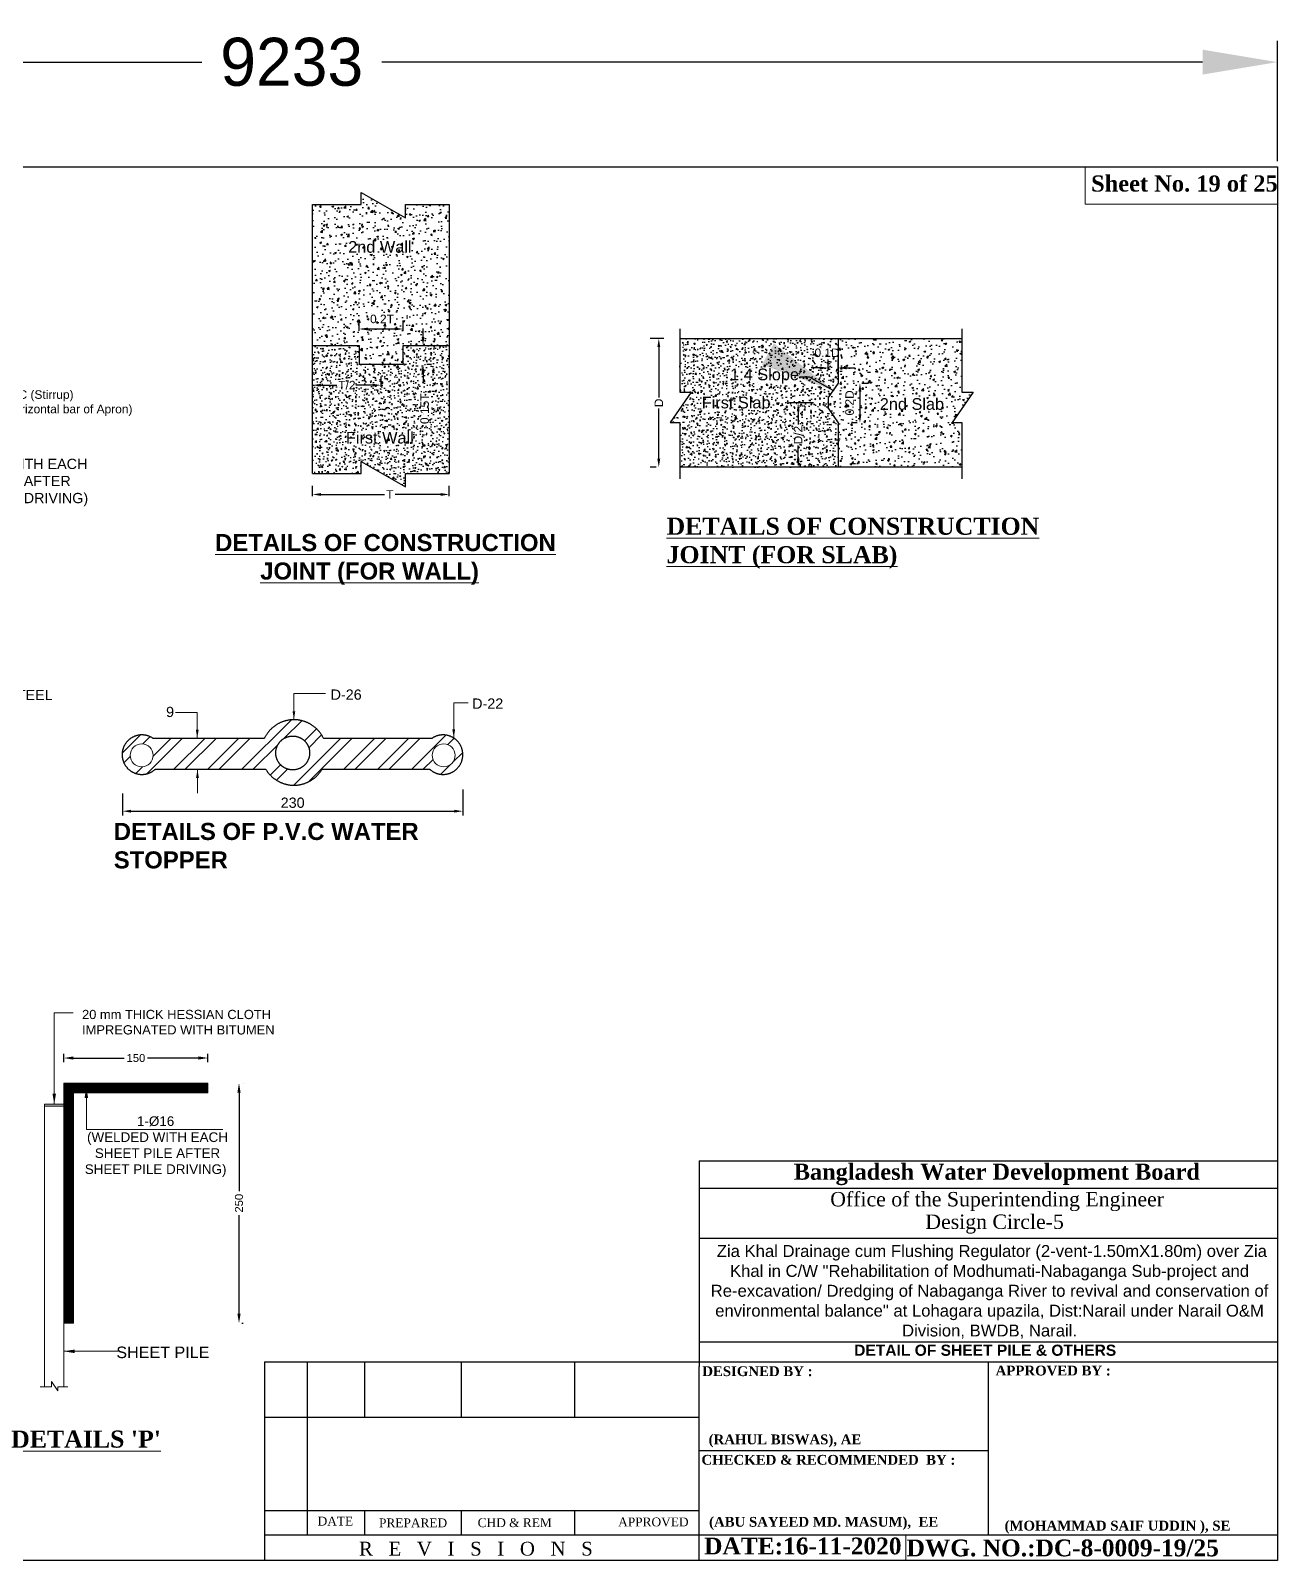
# Model space of a CAD drawing. Extents: x -358915 to 1258323, y -1667244 to -305611.
# Drawn here: x 815656 to 821495, y -1481155 to -1473988 of the extents above; entities that cross this region are included whole.
import ezdxf

# ---------------------------------------------------------------- set-up
doc = ezdxf.new("R2010")
doc.units = 0
doc.header["$LTSCALE"] = 300
doc.header["$MEASUREMENT"] = 0
doc.linetypes.add('DASHED2', pattern=[9.525, 6.35, -3.175])
doc.layers.get('0').update_dxf_attribs({"linetype": 'CONTINUOUS'})
doc.layers.get('DEFPOINTS').update_dxf_attribs({"linetype": 'CONTINUOUS'})
doc.layers.add('Dim', color=7, linetype='CONTINUOUS', lineweight=9)
doc.layers.add('TEXT-ROOM', color=4, linetype='CONTINUOUS', lineweight=5)
doc.layers.add('DOTTED', color=240, linetype='DASHED2')
doc.layers.add('LINE', color=7, linetype='CONTINUOUS')
doc.styles.add('1-2', font='arial.ttf')
doc.styles.add('Arial', font='arial.ttf')
doc.styles.add('DIM', font='isocp3.shx')
doc.dimstyles.new('1-2', dxfattribs={"dimtxt": 240, "dimasz": 360, "dimexe": 120, "dimexo": 120, "dimgap": 24, "dimtad": 1, "dimdec": 0, "dimzin": 3, "dimdsep": 46, "dimtxsty": '1-2', "dimblk": 'DOTSMALL', "dimcen": 0, "dimdle": 120, "dimclrd": 256, "dimclre": 256, "dimclrt": 6, "dimadec": 0, "dimazin": 0, "dimtfac": 0.6, "dimtdec": 0, "dimtofl": 0, "dimtmove": 2, "dimatfit": 3, "dimfxl": 2, "dimfrac": 1, "dimtolj": 1, "dimtzin": 0, "dimlwd": 13, "dimlwe": 13, "dimarcsym": 0})
doc.dimstyles.new('3', dxfattribs={"dimtxt": 225, "dimasz": 350, "dimexe": 100, "dimexo": 25, "dimgap": 9, "dimtad": 0, "dimdec": 0, "dimzin": 0, "dimdsep": 46, "dimtxsty": 'Standard', "dimcen": 0, "dimclrd": 5, "dimclre": 6, "dimclrt": 256, "dimadec": 0, "dimazin": 0, "dimtfac": 1, "dimtdec": 0, "dimtofl": 0, "dimtmove": 2, "dimatfit": 3, "dimfxl": 1, "dimtolj": 1, "dimtzin": 0, "dimarcsym": 0})
doc.dimstyles.new('dim_20', dxfattribs={"dimtxt": 40, "dimasz": 40, "dimexe": 20, "dimexo": 20, "dimgap": 15, "dimtad": 1, "dimdec": 0, "dimzin": 0, "dimdsep": 46, "dimtxsty": 'DIM', "dimcen": 150, "dimclrd": 5, "dimclre": 5, "dimclrt": 7, "dimadec": 0, "dimazin": 0, "dimtfac": 1, "dimtdec": 0, "dimtmove": 0, "dimatfit": 3, "dimfxl": 20, "dimtolj": 1, "dimtzin": 0, "dimarcsym": 0})

# ---------------------------------------------------------------- blocks, each defined once
blk = doc.blocks.new('*D870')
at = {"layer": 'DEFPOINTS', "color": 0, "linetype": 'Continuous', "transparency": 16777216}
for p in [(816085.9, -1477541.9), (817679.9, -1477523.6), (817679.9, -1477645.1)]:
    blk.add_point(p, dxfattribs=at)
at = {"layer": 'Dim', "color": 5, "linetype": 'Continuous', "lineweight": -2, "transparency": 16777216}
for p, q in [((816085.9, -1477561.9), (816085.9, -1477665.1)), ((817679.9, -1477543.6), (817679.9, -1477665.1)), ((816125.9, -1477645.1), (817639.9, -1477645.1))]:
    blk.add_line(p, q, dxfattribs=at)
at = {"layer": 'Dim', "color": 5, "linetype": 'Continuous', "transparency": 16777216}
for points in [[(816125.9, -1477638.5), (816125.9, -1477651.8), (816085.9, -1477645.1)], [(817639.9, -1477638.5), (817639.9, -1477651.8), (817679.9, -1477645.1)]]:
    blk.add_solid(points, dxfattribs=at)
at = {"layer": 'Dim', "color": 7, "linetype": 'Continuous', "transparency": 16777216, "insert": (816882.9, -1477605.6), "char_height": 48, "attachment_point": 5, "style": 'Arial'}
blk.add_mtext('\\A1;230', dxfattribs=at)
blk = doc.blocks.new('_DotSmall')
at = {"color": 0, "linetype": 'ByBlock', "const_width": 0.5}
blk.add_lwpolyline([(-0.0625, 0, 1), (0.0625, 0, 1)], format="xyb", close=True, dxfattribs=at)
blk = doc.blocks.new('*D871')
at = {"layer": 'DEFPOINTS', "color": 0, "transparency": 16777216}
for p in [(816975.9, -1476194.8), (817615.7, -1476161.4), (817615.7, -1476194.8)]:
    blk.add_point(p, dxfattribs=at)
at = {"layer": 'LINE', "color": 0, "lineweight": -2, "transparency": 16777216}
for p, q in [((816975.9, -1476169.8), (816975.9, -1476121.4)), ((817615.7, -1476169.8), (817615.7, -1476121.4))]:
    blk.add_line(p, q, dxfattribs=at)
at = {"layer": 'LINE', "color": 0, "transparency": 16777216}
for p, q in [((817015.9, -1476161.4), (817313.1, -1476161.4)), ((817575.7, -1476161.4), (817362.8, -1476161.4))]:
    blk.add_line(p, q, dxfattribs=at)
for points in [[(817015.9, -1476154.8), (817015.9, -1476168.1), (816975.9, -1476161.4)], [(817575.7, -1476154.8), (817575.7, -1476168.1), (817615.7, -1476161.4)]]:
    blk.add_solid(points, dxfattribs=at)
at = {"layer": 'LINE', "lineweight": -2, "transparency": 16777216, "insert": (817337.9, -1476161.4), "char_height": 40, "attachment_point": 5}
blk.add_mtext('\\A1;{\\fArial|b0|i0|c0|p34;T}', dxfattribs=at)
blk = doc.blocks.new('*D888')
at = {"layer": 'DEFPOINTS', "color": 0, "transparency": 16777216}
for p in [(816975.9, -1475682.9), (817297.9, -1475649.5), (817297.9, -1475682.9)]:
    blk.add_point(p, dxfattribs=at)
at = {"layer": 'LINE', "color": 0, "lineweight": -2, "transparency": 16777216}
for p, q in [((816975.9, -1475657.9), (816975.9, -1475609.5)), ((817297.9, -1475657.9), (817297.9, -1475609.5))]:
    blk.add_line(p, q, dxfattribs=at)
at = {"layer": 'LINE', "color": 0, "transparency": 16777216}
for p, q in [((817015.9, -1475649.5), (817089.7, -1475649.5)), ((817257.9, -1475649.5), (817184.2, -1475649.5))]:
    blk.add_line(p, q, dxfattribs=at)
for points in [[(817015.9, -1475642.9), (817015.9, -1475656.2), (816975.9, -1475649.5)], [(817257.9, -1475642.9), (817257.9, -1475656.2), (817297.9, -1475649.5)]]:
    blk.add_solid(points, dxfattribs=at)
at = {"layer": 'LINE', "lineweight": -2, "transparency": 16777216, "insert": (817136.9, -1475649.5), "char_height": 40, "attachment_point": 5}
blk.add_mtext('\\A1;{\\fArial|b0|i0|c0|p34;T/2}', dxfattribs=at)
blk = doc.blocks.new('*D889')
at = {"layer": 'DEFPOINTS', "color": 0, "transparency": 16777216}
for p in [(817195.1, -1475419.6), (817400.9, -1475386.2), (817400.9, -1475419.6)]:
    blk.add_point(p, dxfattribs=at)
at = {"layer": 'LINE', "color": 0, "lineweight": -2, "transparency": 16777216}
for p, q in [((817195.1, -1475394.6), (817195.1, -1475346.2)), ((817400.9, -1475394.6), (817400.9, -1475346.2))]:
    blk.add_line(p, q, dxfattribs=at)
at = {"layer": 'LINE', "color": 0, "transparency": 16777216}
blk.add_line((817235.1, -1475386.2), (817360.9, -1475386.2), dxfattribs=at)
for points in [[(817235.1, -1475379.6), (817235.1, -1475392.9), (817195.1, -1475386.2)], [(817360.9, -1475379.6), (817360.9, -1475392.9), (817400.9, -1475386.2)]]:
    blk.add_solid(points, dxfattribs=at)
at = {"layer": 'LINE', "lineweight": -2, "transparency": 16777216, "insert": (817301.3, -1475339.4), "char_height": 40, "attachment_point": 5}
blk.add_mtext('\\A1;{\\fArial|b0|i0|c0|p34;0.2T}', dxfattribs=at)
blk = doc.blocks.new('*D890')
at = {"layer": 'DEFPOINTS', "color": 0, "transparency": 16777216}
for p in [(817477.9, -1475463.6), (817486.2, -1475550.8), (817493.5, -1475550.8)]:
    blk.add_point(p, dxfattribs=at)
at = {"layer": 'LINE', "color": 0, "transparency": 16777216}
for p, q in [((817493.5, -1475423.6), (817493.5, -1475383.6)), ((817493.5, -1475590.8), (817493.5, -1475630.8))]:
    blk.add_line(p, q, dxfattribs=at)
at = {"layer": 'LINE', "color": 0, "lineweight": -2, "transparency": 16777216}
for p, q in [((817502.9, -1475463.6), (817533.5, -1475463.6)), ((817511.2, -1475550.8), (817533.5, -1475550.8))]:
    blk.add_line(p, q, dxfattribs=at)
at = {"layer": 'LINE', "color": 0, "transparency": 16777216}
for points in [[(817486.8, -1475423.6), (817500.2, -1475423.6), (817493.5, -1475463.6)], [(817486.8, -1475590.8), (817500.2, -1475590.8), (817493.5, -1475550.8)]]:
    blk.add_solid(points, dxfattribs=at)
at = {"layer": 'LINE', "lineweight": -2, "transparency": 16777216, "insert": (817501.2, -1475759.9), "char_height": 40, "attachment_point": 5, "rotation": 90}
blk.add_mtext('\\A1;{\\fArial|b0|i0|c0|p34;0.15T}', dxfattribs=at)
blk = doc.blocks.new('*D891')
at = {"layer": 'DEFPOINTS', "color": 0, "transparency": 16777216}
for p in [(819346.5, -1475732.4), (819250.5, -1476034.1), (819262.6, -1476034.1)]:
    blk.add_point(p, dxfattribs=at)
at = {"layer": 'LINE', "color": 0, "lineweight": -2, "transparency": 16777216}
for p, q in [((819321.5, -1475732.4), (819210.5, -1475732.4)), ((819237.6, -1476034.1), (819210.5, -1476034.1))]:
    blk.add_line(p, q, dxfattribs=at)
at = {"layer": 'LINE', "color": 0, "transparency": 16777216}
for p, q in [((819250.5, -1475772.4), (819250.5, -1475834.4)), ((819250.5, -1475994.1), (819250.5, -1475932.1))]:
    blk.add_line(p, q, dxfattribs=at)
for points in [[(819243.8, -1475772.4), (819257.1, -1475772.4), (819250.5, -1475732.4)], [(819243.8, -1475994.1), (819257.1, -1475994.1), (819250.5, -1476034.1)]]:
    blk.add_solid(points, dxfattribs=at)
at = {"layer": 'LINE', "lineweight": -2, "transparency": 16777216, "insert": (819250.5, -1475883.3), "char_height": 40, "attachment_point": 5, "rotation": 90}
blk.add_mtext('\\A1;{\\fArial|b0|i0|c0|p34;D/2}', dxfattribs=at)
blk = doc.blocks.new('*D872')
at = {"layer": 'DEFPOINTS', "color": 0, "transparency": 16777216}
for p in [(818646, -1475430.7), (818597.7, -1476034.1), (818609.9, -1476034.1)]:
    blk.add_point(p, dxfattribs=at)
at = {"layer": 'LINE', "color": 0, "lineweight": -2, "transparency": 16777216}
for p, q in [((818621, -1475430.7), (818557.7, -1475430.7)), ((818584.9, -1476034.1), (818557.7, -1476034.1))]:
    blk.add_line(p, q, dxfattribs=at)
at = {"layer": 'LINE', "color": 0, "transparency": 16777216}
for p, q in [((818597.7, -1475470.7), (818597.7, -1475706.9)), ((818597.7, -1475994.1), (818597.7, -1475757.9))]:
    blk.add_line(p, q, dxfattribs=at)
for points in [[(818591, -1475470.7), (818604.4, -1475470.7), (818597.7, -1475430.7)], [(818591, -1475994.1), (818604.4, -1475994.1), (818597.7, -1476034.1)]]:
    blk.add_solid(points, dxfattribs=at)
at = {"layer": 'LINE', "lineweight": -2, "transparency": 16777216, "insert": (818597.7, -1475732.4), "char_height": 40, "attachment_point": 5, "rotation": 90}
blk.add_mtext('\\A1;{\\fArial|b0|i0|c0|p34;D}', dxfattribs=at)
blk = doc.blocks.new('*D892')
at = {"layer": 'DEFPOINTS', "color": 0, "transparency": 16777216}
for p in [(819524.1, -1475639.3), (819539.8, -1475826.5), (819551.9, -1475826.5)]:
    blk.add_point(p, dxfattribs=at)
at = {"layer": 'LINE', "color": 0, "lineweight": -2, "transparency": 16777216}
for p, q in [((819549.1, -1475639.3), (819579.8, -1475639.3)), ((819526.9, -1475826.5), (819499.8, -1475826.5))]:
    blk.add_line(p, q, dxfattribs=at)
at = {"layer": 'LINE', "color": 0, "transparency": 16777216}
blk.add_line((819539.8, -1475679.3), (819539.8, -1475786.5), dxfattribs=at)
for points in [[(819533.1, -1475679.3), (819546.4, -1475679.3), (819539.8, -1475639.3)], [(819533.1, -1475786.5), (819546.4, -1475786.5), (819539.8, -1475826.5)]]:
    blk.add_solid(points, dxfattribs=at)
at = {"layer": 'LINE', "lineweight": -2, "transparency": 16777216, "insert": (819491.4, -1475732.4), "char_height": 40, "attachment_point": 5, "rotation": 90}
blk.add_mtext('\\A1;{\\fArial|b0|i0|c0|p34;0.2D}', dxfattribs=at)
blk = doc.blocks.new('*D893')
at = {"layer": 'DEFPOINTS', "color": 0, "transparency": 16777216}
for p in [(819437.9, -1475568.7), (819391.7, -1475602), (819437.9, -1475602)]:
    blk.add_point(p, dxfattribs=at)
at = {"layer": 'LINE', "color": 0, "transparency": 16777216}
for p, q in [((819351.7, -1475568.7), (819311.7, -1475568.7)), ((819477.9, -1475568.7), (819517.9, -1475568.7))]:
    blk.add_line(p, q, dxfattribs=at)
at = {"layer": 'LINE', "color": 0, "lineweight": -2, "transparency": 16777216}
for p, q in [((819391.7, -1475577), (819391.7, -1475528.7)), ((819437.9, -1475577), (819437.9, -1475528.7))]:
    blk.add_line(p, q, dxfattribs=at)
at = {"layer": 'LINE', "color": 0, "transparency": 16777216}
for points in [[(819351.7, -1475562), (819351.7, -1475575.3), (819391.7, -1475568.7)], [(819477.9, -1475562), (819477.9, -1475575.3), (819437.9, -1475568.7)]]:
    blk.add_solid(points, dxfattribs=at)
at = {"layer": 'LINE', "lineweight": -2, "transparency": 16777216, "insert": (819385.9, -1475497.9), "char_height": 40, "attachment_point": 5}
blk.add_mtext('\\A1;{\\fArial|b0|i0|c0|p34;0.1D}', dxfattribs=at)
blk = doc.blocks.new('*D873')
at = {"layer": 'DEFPOINTS', "color": 0, "ltscale": 50, "transparency": 16777216}
for p in [(815811.4, -1478840.8), (816486.4, -1478801.4), (816486.4, -1478840.8)]:
    blk.add_point(p, dxfattribs=at)
at = {"layer": 'Dim', "color": 5, "lineweight": -2, "ltscale": 50, "transparency": 16777216}
for p, q in [((815811.4, -1478820.8), (815811.4, -1478781.4)), ((816486.4, -1478820.8), (816486.4, -1478781.4)), ((815856.4, -1478801.4), (816094.3, -1478801.4)), ((816441.4, -1478801.4), (816203.5, -1478801.4))]:
    blk.add_line(p, q, dxfattribs=at)
at = {"layer": 'Dim', "color": 5, "ltscale": 50, "transparency": 16777216}
for points in [[(815856.4, -1478793.9), (815856.4, -1478808.9), (815811.4, -1478801.4)], [(816441.4, -1478793.9), (816441.4, -1478808.9), (816486.4, -1478801.4)]]:
    blk.add_solid(points, dxfattribs=at)
at = {"layer": 'Dim', "color": 7, "ltscale": 50, "transparency": 16777216, "insert": (816148.9, -1478801.4), "char_height": 50, "attachment_point": 5, "style": 'Arial'}
blk.add_mtext('\\A1;{\\H0.75x;150}', dxfattribs=at)
blk = doc.blocks.new('*D874')
at = {"layer": 'DEFPOINTS', "color": 0, "ltscale": 50, "transparency": 16777216}
for p in [(816630.9, -1478918.9), (816625.1, -1480043.9), (816631.6, -1480043.9)]:
    blk.add_point(p, dxfattribs=at)
at = {"layer": 'Dim', "color": 5, "lineweight": -2, "ltscale": 50, "transparency": 16777216}
for p, q in [((816650.9, -1478918.9), (816651.6, -1478918.9)), ((816631.6, -1478963.9), (816631.6, -1479424.8)), ((816631.6, -1479998.9), (816631.6, -1479538.1)), ((816645.1, -1480043.9), (816651.6, -1480043.9))]:
    blk.add_line(p, q, dxfattribs=at)
at = {"layer": 'Dim', "color": 5, "ltscale": 50, "transparency": 16777216}
for points in [[(816624.1, -1478963.9), (816639.1, -1478963.9), (816631.6, -1478918.9)], [(816624.1, -1479998.9), (816639.1, -1479998.9), (816631.6, -1480043.9)]]:
    blk.add_solid(points, dxfattribs=at)
at = {"layer": 'Dim', "color": 7, "ltscale": 50, "transparency": 16777216, "insert": (816631.6, -1479481.4), "char_height": 50, "attachment_point": 5, "rotation": 90, "style": 'Arial'}
blk.add_mtext('\\A1;{\\H0.75x;250}', dxfattribs=at)
blk = doc.blocks.new('*D1507')
at = {"layer": 'DEFPOINTS', "color": 0, "ltscale": 0.5, "transparency": 16777216}
for p in [(821494.9, -1474136), (812262, -1474625.8), (821494.9, -1474625.8)]:
    blk.add_point(p, dxfattribs=at)
at = {"layer": 'LINE', "color": 6, "lineweight": -2, "ltscale": 0.5, "transparency": 16777216}
for p, q in [((812262, -1474600.8), (812262, -1474036)), ((821494.9, -1474600.8), (821494.9, -1474036))]:
    blk.add_line(p, q, dxfattribs=at)
at = {"layer": 'LINE', "color": 5, "lineweight": -2, "ltscale": 0.5, "transparency": 16777216}
for p, q in [((812612, -1474136), (816457, -1474136)), ((821144.9, -1474136), (817300, -1474136))]:
    blk.add_line(p, q, dxfattribs=at)
at = {"layer": 'LINE', "color": 5, "ltscale": 0.5, "transparency": 16777216}
for points in [[(812612, -1474077.7), (812612, -1474194.3), (812262, -1474136)], [(821144.9, -1474077.7), (821144.9, -1474194.3), (821494.9, -1474136)]]:
    blk.add_solid(points, dxfattribs=at)
at = {"layer": 'LINE', "ltscale": 0.5, "transparency": 16777216, "insert": (816878.5, -1474136), "char_height": 225, "attachment_point": 5}
blk.add_mtext('\\A1;9233', dxfattribs=at)

msp = doc.modelspace()

# ---------------------------------------------------------------- hatches: boundary and pattern name
at = {"layer": 'Dim', "lineweight": 15}
h = msp.add_hatch(dxfattribs=at)
h.set_pattern_fill('ANSI31', color=15, scale=4.5)
h.set_pattern_definition([(45, (226160.9346, -1458193.25474), (-0.3977475644, 0.3977475644), [])])
h.paths.add_polyline_path([(816486.4, -1478918.9), (815811.4, -1478918.9), (815811.4, -1480043.9), (815856.4, -1480043.9), (815856.4, -1478963.9), (816486.4, -1478963.9)])
h = msp.add_hatch(color=15, dxfattribs=at)
h.dxf.hatch_style = 1
h.paths.add_polyline_path([(815811.4, -1479017.9), (815721.4, -1479017.9), (815721.4, -1479026.3), (815811.4, -1479026.3)])
at = {"layer": 'LINE', "lineweight": -2}
h = msp.add_hatch(dxfattribs=at)
h.set_pattern_fill('AR-CONC', color=8, scale=11.704875, style=0)
h.set_pattern_definition([(50, (693569.8, -1296401.325), (83.954408, -7.34506), [8.778656, -96.56522]), (355, (693569.8, -1296401.325), (-16.24067, 88.04315), [7.022925, -77.252175]), (100.4514, (693576.794, -1296401.94), (67.7138, 80.698037), [7.46071, -82.067808]), (46.1842, (693569.8, -1296377.92), (124.91923, -19.373794), [13.167984, -144.84783]), (96.6356, (693580.21, -1296379.53), (109.4011, 114.01928), [11.191065, -123.10169]), (351.1842, (693569.8, -1296377.92), (109.40101, 114.019365), [10.53439, -115.87826]), (21, (693581.5, -1296383.77), (69.867224, -47.126038), [8.778656, -96.56522]), (326, (693581.5, -1296383.77), (28.479755, 84.877906), [7.022925, -77.252175]), (71.4514, (693587.325, -1296387.695), (98.347008, 37.75179), [7.46071, -82.067808]), (37.5, (693569.798, -1296401.325), (1.423296, 38.9648095), [0, -76.315785, 0, -78.422662, 0, -77.544797]), (7.5, (693569.8, -1296401.325), (30.7919605, 46.165398), [0, -44.7126225, 0, -74.560054, 0, -29.554809]), (327.5, (693543.696, -1296401.325), (62.483249, -2.6400195), [0, -29.262187, 0, -91.298025, 0, -121.145456]), (317.5, (693531.99, -1296401.325), (68.261212, 11.717163), [0, -38.040844, 0, -60.631252, 0, -86.030831])])
h.paths.add_polyline_path([(817615.7, -1474802.3), (817411.2, -1474802.3), (817411.2, -1474865.3), (817203.7, -1474746.9), (817203.7, -1474802.3), (816975.9, -1474802.3), (816975.9, -1475463.6), (817195.1, -1475463.6), (817195.1, -1475550.8), (817400.9, -1475550.8), (817400.9, -1475463.6), (817615.7, -1475463.6)])
h.paths.add_polyline_path([(817214.8, -1475393.4), (817386.2, -1475393.4), (817386.2, -1475286.2), (817214.8, -1475286.2)], flags=24)
h.paths.add_polyline_path([(817130.8, -1475058.8), (817455, -1475058.8), (817455, -1474946.3), (817130.8, -1474946.3)], flags=24)
h = msp.add_hatch(dxfattribs=at)
h.set_pattern_fill('AR-CONC', color=8, scale=7.80325, style=0)
h.set_pattern_definition([(50, (693569.8, -1296401.325), (55.969605, -4.896706), [5.852437, -64.376812]), (355, (693569.8, -1296401.325), (-10.827113, 58.695433), [4.68195, -51.50145]), (100.4514, (693574.46, -1296401.733), (45.142533, 53.798691), [4.973806, -54.711872]), (46.1842, (693569.8, -1296385.72), (83.279487, -12.915862), [8.778656, -96.56522]), (96.6356, (693576.74, -1296386.795), (72.934068, 76.012853), [7.46071, -82.067795]), (351.1842, (693569.8, -1296385.72), (72.934008, 76.01291), [7.022925, -77.252175]), (21, (693577.6, -1296389.62), (46.57815, -31.417359), [5.852437, -64.376812]), (326, (693577.6, -1296389.62), (18.986504, 56.585271), [4.68195, -51.50145]), (71.4514, (693581.483, -1296392.24), (65.564672, 25.167861), [4.973806, -54.711872]), (37.5, (693569.798, -1296401.325), (0.948864, 25.9765396), [0, -50.87719, 0, -52.281775, 0, -51.6965312]), (7.5, (693569.798, -1296401.325), (20.5279737, 30.776932), [0, -29.808415, 0, -49.7067025, 0, -19.7032062]), (327.5, (693552.397, -1296401.325), (41.6554993, -1.760013), [0, -19.508125, 0, -60.86535, 0, -80.7636375]), (317.5, (693544.594, -1296401.325), (45.507475, 7.811442), [0, -25.3605625, 0, -40.420835, 0, -57.3538875])])
h.paths.add_polyline_path([(817411.2, -1476126.1), (817411.2, -1476063.1), (817615.7, -1476063.1), (817615.7, -1475463.6), (817400.9, -1475463.6), (817400.9, -1475550.8), (817195.1, -1475550.8), (817195.1, -1475463.6), (816975.9, -1475463.6), (816975.9, -1476063.1), (817203.7, -1476063.1), (817203.7, -1476007.7)])
h.paths.add_polyline_path([(817072.5, -1475703.5), (817203.5, -1475703.5), (817203.5, -1475596.3), (817072.5, -1475596.3)], flags=24)
h.paths.add_polyline_path([(817555.2, -1475866.5), (817555.2, -1475654.8), (817448, -1475654.8), (817448, -1475866.5)], flags=24)
h.paths.add_polyline_path([(817118.3, -1475952.5), (817463.5, -1475952.5), (817463.5, -1475839.9), (817118.3, -1475839.9)], flags=24)
h = msp.add_hatch(dxfattribs=at)
h.set_pattern_fill('AR-CONC', color=8, scale=7.80325, style=0)
h.set_pattern_definition([(50, (698837.77, -1296686.868), (55.969605, -4.896706), [5.852437, -64.376812]), (355, (698837.77, -1296686.87), (-10.827113, 58.695433), [4.68195, -51.50145]), (100.4514, (698842.434, -1296687.276), (45.142533, 53.798691), [4.973806, -54.711872]), (46.1842, (698837.77, -1296671.26), (83.279487, -12.915862), [8.778656, -96.56522]), (96.6356, (698844.71, -1296672.34), (72.934068, 76.012853), [7.46071, -82.067795]), (351.1842, (698837.77, -1296671.26), (72.934008, 76.01291), [7.022925, -77.252175]), (21, (698845.573, -1296675.163), (46.57815, -31.417359), [5.852437, -64.376812]), (326, (698845.57, -1296675.16), (18.986504, 56.585271), [4.68195, -51.50145]), (71.4514, (698849.454, -1296677.78), (65.564672, 25.167861), [4.973806, -54.711872]), (37.5, (698837.77, -1296686.868), (0.948864, 25.9765396), [0, -50.87719, 0, -52.281775, 0, -51.6965312]), (7.5, (698837.77, -1296686.868), (20.5279737, 30.776932), [0, -29.808415, 0, -49.7067025, 0, -19.7032062]), (327.5, (698820.368, -1296686.868), (41.6554993, -1.760013), [0, -19.508125, 0, -60.86535, 0, -80.7636375]), (317.5, (698812.565, -1296686.868), (45.507475, 7.811442), [0, -25.3605625, 0, -40.420835, 0, -57.3538875])])
h.paths.add_polyline_path([(819437.9, -1476034.1), (819437.9, -1475826.5), (819391.7, -1475757), (819391.7, -1475707.8), (819437.9, -1475639.3), (819437.9, -1475430.7), (818696.5, -1475430.7), (818696.5, -1475682), (818749.1, -1475682), (818651, -1475824.9), (818696.5, -1475824.9), (818696.5, -1476034.1)])
h.paths.add_polyline_path([(819290.9, -1475936.1), (819290.9, -1475831.8), (819210.6, -1475831.8), (819210.6, -1475936.1)], flags=24)
h.paths.add_polyline_path([(818783.5, -1475787.8), (819133.1, -1475787.8), (819133.1, -1475675.3), (818783.5, -1475675.3)], flags=24)
h.paths.add_polyline_path([(818915.6, -1475656.9), (819265.4, -1475656.9), (819265.4, -1475544.3), (818915.6, -1475544.3)], flags=24)
h = msp.add_hatch(dxfattribs=at)
h.set_pattern_fill('AR-CONC', color=8, scale=11.704875, style=0)
h.set_pattern_definition([(50, (698446.466, -1296938.825), (83.954408, -7.34506), [8.778656, -96.56522]), (355, (698446.47, -1296938.825), (-16.24067, 88.04315), [7.022925, -77.252175]), (100.4514, (698453.46, -1296939.44), (67.7138, 80.698037), [7.46071, -82.067808]), (46.1842, (698446.47, -1296915.41), (124.91923, -19.373794), [13.167984, -144.84783]), (96.6356, (698456.88, -1296917.03), (109.4011, 114.01928), [11.191065, -123.10169]), (351.1842, (698446.47, -1296915.41), (109.40101, 114.019365), [10.53439, -115.87826]), (21, (698458.17, -1296921.27), (69.867224, -47.126038), [8.778656, -96.56522]), (326, (698458.17, -1296921.27), (28.479755, 84.877906), [7.022925, -77.252175]), (71.4514, (698463.99, -1296925.195), (98.347008, 37.75179), [7.46071, -82.067808]), (37.5, (698446.466, -1296938.825), (1.423296, 38.9648095), [0, -76.315785, 0, -78.422662, 0, -77.544797]), (7.5, (698446.466, -1296938.825), (30.7919605, 46.165398), [0, -44.7126225, 0, -74.560054, 0, -29.554809]), (327.5, (698420.364, -1296938.825), (62.483249, -2.6400195), [0, -29.262187, 0, -91.298025, 0, -121.145456]), (317.5, (698408.66, -1296938.825), (68.261212, 11.717163), [0, -38.040844, 0, -60.631252, 0, -86.030831])])
h.paths.add_polyline_path([(820017, -1476034.1), (820017, -1475824.9), (819971.5, -1475824.9), (820069.6, -1475682), (820017, -1475682), (820017, -1475430.7), (819437.9, -1475430.7), (819437.9, -1475639.3), (819391.7, -1475707.8), (819391.7, -1475757), (819437.9, -1475826.5), (819437.9, -1476034.1)])
h.paths.add_polyline_path([(819531.9, -1475799.4), (819531.9, -1475664.8), (819451.5, -1475664.8), (819451.5, -1475799.4)], flags=24)
h.paths.add_polyline_path([(819347, -1475558.6), (819481.6, -1475558.6), (819481.6, -1475478.2), (819347, -1475478.2)], flags=9)
h.paths.add_polyline_path([(819619.4, -1475794.6), (819948, -1475794.6), (819948, -1475682.1), (819619.4, -1475682.1)], flags=24)
at = {"layer": 'LINE', "lineweight": 15}
h = msp.add_hatch(dxfattribs=at)
h.set_pattern_fill('ANSI32', color=256, scale=300, style=0)
h.set_pattern_definition([(45, (707815.05, -1470773.28), (-79.54951, 79.54951), []), (45, (707868.08, -1470773.28), (-79.54951, 79.54951), [])])
h.paths.add_polyline_path([(817525.5, -1477449, 2.051948), (817535.6, -1477303.6), (817027.1, -1477303.6, 0.629419), (816750.5, -1477303.6), (816228.6, -1477303.6, 2.051948), (816238.7, -1477449), (816757.3, -1477449, 0.565783), (817020.3, -1477449)])
h.paths.add_polyline_path([(816803.9, -1477372.3, -1), (816962.4, -1477372.3, -1)], flags=16)
h.paths.add_polyline_path([(817644.2, -1477383.4, 1), (817536.8, -1477383.4, 1)], flags=16)
h.paths.add_polyline_path([(816229.6, -1477383.4, 1), (816122.2, -1477383.4, 1)], flags=16)

# ---------------------------------------------------------------- linework, layer by layer
at = {"layer": 'Dim', "color": 7, "lineweight": 15}
for points in [[(815811.4, -1480043.9), (815811.4, -1478918.9), (816486.4, -1478918.9), (816486.4, -1478963.9), (816486.4, -1478963.9), (816486.4, -1478963.9)], [(815856.4, -1480043.9), (815856.4, -1478963.9), (816486.4, -1478963.9)], [(815721.4, -1479026.3), (815721.4, -1480342.1)], [(815721.4, -1479026.3), (815811.4, -1479026.3)], [(815811.4, -1479026.3), (815811.4, -1480341.8)], [(815856.4, -1480043.9), (815811.4, -1480043.9)]]:
    msp.add_lwpolyline(points, dxfattribs=at)
at = {"layer": 'Dim', "color": 8, "lineweight": 15}
msp.add_lwpolyline([(815721.4, -1479026.3), (815811.4, -1479026.3), (815811.4, -1479017.9), (815721.4, -1479017.9)], close=True, dxfattribs=at)
at = {"layer": 'Dim', "lineweight": 15}
msp.add_lwpolyline([(815700.6, -1480342.1), (815753.8, -1480342.1), (815753.8, -1480316.3), (815783.7, -1480360.6), (815783.7, -1480341.8), (815829.3, -1480341.8)], dxfattribs=at)
at = {"layer": 'Dim', "ltscale": 50}
for centre in [(816175.9, -1477383.4), (817590.5, -1477383.4)]:
    msp.add_circle(centre, 53.7, dxfattribs=at)
at = {"layer": 'DOTTED', "color": 7}
for p, q in [((816228.6, -1477303.6), (816750.5, -1477303.6)), ((817027.1, -1477303.6), (817535.6, -1477303.6)), ((816238.7, -1477449), (816757.3, -1477449)), ((817020.3, -1477449), (817525.5, -1477449))]:
    msp.add_line(p, q, dxfattribs=at)
msp.add_circle((816883.2, -1477372.3), 79.3, dxfattribs=at)
for centre, radius, start, end in [((816888.8, -1477370), 153.4, 25.6258, 154.3742), ((816176.8, -1477380.3), 92.5, 55.95223, 312.0246), ((817587.4, -1477380.3), 92.5, 227.9754, 124.04777), ((816888.8, -1477370), 153.4, 210.99907, 329.00093)]:
    msp.add_arc(centre, radius, start, end, dxfattribs=at)
at = {"layer": 'LINE', "color": 0, "lineweight": -2}
for p, q in [((819437.9, -1475430.7), (819437.9, -1475639.3)), ((819437.9, -1475430.7), (819437.9, -1475639.3)), ((819205, -1475732.4), (819205, -1475732.4)), ((819437.9, -1475826.5), (819437.9, -1476034.1)), ((819437.9, -1475826.5), (819437.9, -1476034.1)), ((819437.9, -1475826.5), (819437.9, -1476034.1))]:
    msp.add_line(p, q, dxfattribs=at)
at = {"layer": 'LINE'}
for p, q in [((818786.8, -1479282.9), (821494.9, -1479282.9)), ((818786.8, -1479282.9), (818786.8, -1480246)), ((818786.8, -1479411.3), (821494.9, -1479411.3)), ((818786.8, -1479645.8), (821494.9, -1479645.8)), ((818786.8, -1480131.4), (821494.9, -1480131.4)), ((816750.7, -1480224.5), (818728.9, -1480224.5)), ((816750.7, -1480224.5), (816750.7, -1481154.8)), ((816891.5, -1480224.5), (818786.8, -1480224.5)), ((816950.5, -1480224.5), (816950.5, -1481034.6)), ((816950.5, -1480224.5), (816950.5, -1481034.6)), ((816950.5, -1480224.5), (816950.5, -1481034.6)), ((816950.5, -1480224.5), (816950.5, -1481034.6)), ((817219.8, -1480224.5), (817219.8, -1480484.3)), ((817673.5, -1480484.3), (817673.5, -1480224.4)), ((818204.1, -1480484.3), (818204.1, -1480224.5)), ((818786.8, -1480224.5), (821494.9, -1480224.5)), ((820140.9, -1480224.5), (820140.9, -1481034.6)), ((818786.8, -1481154.8), (818786.8, -1480246)), ((816750.7, -1480484.3), (818728.9, -1480484.3)), ((816891.5, -1480484.3), (818786.8, -1480484.3)), ((818786.8, -1480639.3), (820140.9, -1480639.3)), ((816750.7, -1480921.7), (818728.9, -1480921.7)), ((816891.5, -1480921.7), (818786.8, -1480921.7)), ((816891.5, -1480921.7), (818728.9, -1480921.7)), ((816891.5, -1480921.7), (818728.9, -1480921.7)), ((817219.8, -1480921.7), (817219.8, -1481034.6)), ((817673.5, -1481034.6), (817673.5, -1480921.7)), ((818204.1, -1481034.6), (818204.1, -1480921.7)), ((816750.7, -1481034.6), (818728.9, -1481034.6)), ((816891.5, -1481034.6), (818786.8, -1481034.6)), ((816891.5, -1481034.6), (818728.9, -1481034.6)), ((816891.5, -1481034.6), (818728.9, -1481034.6)), ((818786.8, -1481034.6), (821494.9, -1481034.6)), ((819294.9, -1481034.6), (821494.9, -1481034.6)), ((819294.9, -1481034.6), (821494.9, -1481034.6)), ((819294.9, -1481034.6), (821494.9, -1481034.6))]:
    msp.add_line(p, q, dxfattribs=at)
at = {"layer": 'LINE', "color": 7, "lineweight": 9}
for p, q in [((819754.7, -1481034.6), (819754.7, -1481154.8)), ((818876.9, -1481154.8), (816750.7, -1481154.8)), ((821494.9, -1481154.8), (818876.9, -1481154.8)), ((820936.3, -1481154.8), (821119.4, -1481154.8))]:
    msp.add_line(p, q, dxfattribs=at)
at = {"layer": 'LINE'}
msp.add_lwpolyline([(821494.9, -1481154.8), (812262, -1481154.8), (812262, -1474625.8), (821494.9, -1474625.8)], close=True, dxfattribs=at)
at = {"layer": 'LINE', "lineweight": 9}
msp.add_lwpolyline([(821494.9, -1474625.8), (820595.3, -1474625.8), (820595.3, -1474802.2), (821494.9, -1474802.2)], close=True, dxfattribs=at)
at = {"layer": 'LINE', "color": 0, "lineweight": -2}
for points in [[(816975.9, -1474802.3), (817203.7, -1474802.3), (817203.7, -1474746.9), (817411.2, -1474865.3), (817411.2, -1474802.3), (817615.7, -1474802.3)], [(816975.9, -1476063.1), (816975.9, -1474802.3)], [(817615.7, -1474802.3), (817615.7, -1476063.1)], [(818696.5, -1475385.4), (818696.5, -1475682), (818749.1, -1475682), (818651, -1475824.9), (818696.5, -1475824.9), (818696.5, -1476088.3)], [(820017, -1475385.4), (820017, -1475682), (820069.6, -1475682), (819971.5, -1475824.9), (820017, -1475824.9), (820017, -1476088.3)], [(816975.9, -1475463.6), (817195.1, -1475463.6), (817195.1, -1475550.8), (817400.9, -1475550.8), (817400.9, -1475463.6), (817615.7, -1475463.6)], [(818696.5, -1475430.7), (820017, -1475430.7)], [(819437.9, -1475430.7), (819437.9, -1475639.3), (819391.7, -1475707.8), (819391.7, -1475757), (819437.9, -1475826.5)], [(819437.9, -1475430.7), (819437.9, -1475639.3), (819391.7, -1475707.8), (819391.7, -1475757), (819437.9, -1475826.5)], [(819437.9, -1475430.7), (819437.9, -1475639.3), (819391.7, -1475707.8), (819391.7, -1475757), (819437.9, -1475826.5)], [(816975.9, -1476063.1), (817203.7, -1476063.1), (817203.7, -1476007.7), (817411.2, -1476126.1), (817411.2, -1476063.1), (817615.7, -1476063.1)], [(820017, -1476034.1), (818696.5, -1476034.1)]]:
    msp.add_lwpolyline(points, dxfattribs=at)

# ---------------------------------------------------------------- texts
at = {"layer": 'Dim', "color": 7, "ltscale": 50, "char_height": 40, "attachment_point": 1, "style": 'Arial'}
for s, insert, width in [('\\pxql;%%C 12 @ 200C/C (Stirrup)', (815241.1, -1475673.4), 705.75), ('\\pxql;(In betn two horizontal bar of Apron) ', (815241.1, -1475741.1), 1148.638)]:
    msp.add_mtext(s, dxfattribs=dict(at, insert=insert, width=width))
at = {"layer": 'LINE', "color": 0, "style": 'Arial'}
for s, p in [('D-26', (817060.8, -1477122.9)), ('D-22', (817723.8, -1477165.1))]:
    msp.add_text(s, height=48, dxfattribs=at).set_placement(p)
at = {"layer": 'LINE', "color": 7, "lineweight": 9}
for s, insert, char_height, width, attachment_point in [('{\\fTimes New Roman|b1|i0|c0|p18;Sheet No. 19 of 25}', (820622.4, -1474666.8), 75.767, 2721.518, 1), ('{\\fTimes New Roman|b1|i0|c0|p18;Bangladesh Water Development Board}', (819229.7, -1479296.3), 75.449, 2710.087, 1), ('{\\fTimes New Roman|b0|i0|c0|p18;Office of the Superintending Engineer}', (819400.7, -1479428.9), 67.519, 2425.267, 1), ('{\\fTimes New Roman|b0|i0|c0|p18;Design Circle-5}', (819846.1, -1479534.5), 67.519, 2425.267, 1), ('\\A1;{\\fArial|b0|i0|c0|p34; Zia Khal Drainage cum Flushing Regulator (2-vent-1.50mX1.80m) over Zia Khal in\\A0;\\C256; C/W "Rehabilitatio\\A1;\\C7;n of Modhumati-Nabaganga Sub-project and Re-excavation/ Dredging of\\C256; Nabaganga River to revival and conservation of environmental balance" at Lohagara upazila, Dist:Narail under Narail O&M Division, BWDB, Narail.}', (820146.7, -1480116.3), 55.872, 2648.621, 8), ('{\\fArial|b1|i0|c0|p34;\\C0;DETAIL OF SHEET PILE & OTHERS\\P }', (820126.4, -1480284), 52.192, 2563.776, 8)]:
    msp.add_mtext(s, dxfattribs=dict(at, insert=insert, char_height=char_height, width=width, attachment_point=attachment_point))
at = {"layer": 'LINE', "color": 0, "lineweight": -2, "char_height": 54.623, "attachment_point": 5}
for s, insert in [('\\A1;{\\fArial|b0|i0|c0|p34;2nd Wall}', (817291.3, -1475002.1)), ('\\A1;{\\fArial|b0|i0|c0|p34;1:4 Slope}', (819093.1, -1475607.3)), ('\\A1;{\\fArial|b0|i0|c0|p34;First Slab}', (818959.9, -1475731.2)), ('\\A1;{\\fArial|b0|i0|c0|p34;2nd Slab}', (819783.3, -1475738)), ('\\A1;{\\fArial|b0|i0|c0|p34;First Wall}', (817291.3, -1475895.8))]:
    msp.add_mtext(s, dxfattribs=dict(at, insert=insert))
at = {"layer": 'LINE', "color": 0, "ltscale": 50, "char_height": 48, "attachment_point": 1, "style": 'Arial'}
for s, insert, width in [('{\\C7;1-%%C16\\P(WELDED WITH EACH\\PSHEET PILE AFTER \\PSHEET PILE DRIVING)}', (815217.4, -1475914.1), 823.745), ('{\\C7;4.00M LONG U SHAPE STEEL SHEET PILE }', (814819.7, -1477076.9), 1089.847)]:
    msp.add_mtext(s, dxfattribs=dict(at, insert=insert, width=width))
at = {"layer": 'LINE', "color": 4, "attachment_point": 5, "style": 'Arial'}
for s, insert, char_height, width in [('\\A1;9', (816308.8, -1477180.4), 48, 1278.03), ('{\\C7;SHEET PILE}', (816275.1, -1480180.5), 54, 7484.447)]:
    msp.add_mtext(s, dxfattribs=dict(at, insert=insert, char_height=char_height, width=width))
at = {"layer": 'LINE', "color": 7, "width": 1231.654, "attachment_point": 5, "style": 'Arial'}
for s, insert, char_height in [('{\\H0.8x;20 mm THICK HESSIAN CLOTH\\P IMPREGNATED WITH BITUMEN} ', (816339, -1478633.7), 54), ('1-%%C16\\P (WELDED WITH EACH\\P SHEET PILE AFTER \\PSHEET PILE DRIVING)', (816241.1, -1479216.3), 45)]:
    msp.add_mtext(s, dxfattribs=dict(at, insert=insert, char_height=char_height))
at = {"layer": 'LINE', "color": 7, "lineweight": 9, "attachment_point": 1}
for s, insert, char_height in [('{\\fTimes New Roman|b1|i0|c0|p18;DESIGNED BY :}', (818801.3, -1480245.5), 45.931), ('{\\fTimes New Roman|b1|i0|c0|p18;APPROVED BY :}', (820175.2, -1480242.5), 45.931), ('{\\fTimes New Roman|b1|i0|c0|p18;\\C0;(RAHUL BISWAS), AE}', (818831.1, -1480565), 45.931), ('{\\fTimes New Roman|b1|i0|c0|p18;CHECKED & RECOMMENDED  BY :}', (818797.5, -1480660.6), 45.931), ('{\\fTimes New Roman|b0|i0|c0|p18;DATE }', (816999.9, -1480950.2), 41.338), ('{\\fTimes New Roman|b0|i0|c0|p18;PREPARED\\fTimes New Roman|b1|i0|c0|p18; }', (817287.3, -1480958.3), 41.338), ('{\\fTimes New Roman|b0|i0|c0|p18;CHD & REM }', (817749.5, -1480957.5), 41.338), ('{\\fTimes New Roman|b0|i0|c0|p18;APPROVED}', (818407.4, -1480953.9), 41.338), ('{\\fTimes New Roman|b1|i0|c0|p18;\\C0;(ABU SAYEED MD. MASUM),  EE  }', (818833.2, -1480951.1), 45.931), ('{\\fTimes New Roman|b1|i0|c0|p18;\\C0;(MOHAMMAD SAIF UDDIN ), SE}', (820217.1, -1480969), 45.931), ('{\\fTimes New Roman|b0|i0|c0|p18;R   E   V   I   S   I   O   N   S}', (817193.7, -1481067.6), 64.591), ('{\\fTimes New Roman|b1|i0|c0|p18;DATE:16-11-2020}', (818810.1, -1481048), 78.7), ('{\\fTimes New Roman|b0|i0|c0|p18; \\fTimes New Roman|b1|i0|c0|p18;DWG. NO.:DC-8-0009-19/25}', (819728.4, -1481057), 78.7)]:
    msp.add_mtext(s, dxfattribs=dict(at, insert=insert, char_height=char_height))
at = {"layer": 'TEXT-ROOM', "char_height": 80, "attachment_point": 4}
for s, insert, width in [('\\pt983.4;{\\fTimes New Roman|b1|i0|c0|p18;\\L\\C0;DETAILS OF CONSTRUCTION \\PJOINT (FOR SLAB)}', (818634.1, -1476389.8), 1838.722), ('\\pi892.8,t1876;{\\fArial|b1|i0|c0|p34;\\L\\C0;DETAILS OF CONSTRUCTION \\P\\pi1104,t2087;JOINT (FOR WALL)}', (815627, -1476465.4), 3084.312), ('{\\fArial|b1|i0|c0|p34;\\C0;DETAILS OF P.V.C WATER STOPPER}', (816045.2, -1477807.2), 1838.722), ("{\\fTimes New Roman|b1|i0|c0|p18;\\L\\C7;DETAILS 'P'}", (815564.5, -1480587.1), 1838.722)]:
    msp.add_mtext(s, dxfattribs=dict(at, insert=insert, width=width))

# ---------------------------------------------------------------- dimensions: what is measured, and where the dimension line sits
at = {"layer": 'Dim', "linetype": 'Continuous'}
dim = msp.add_linear_dim(base=(817679.9, -1477645.1), p1=(816085.9, -1477541.9), p2=(817679.9, -1477523.6), text='230', dimstyle='dim_20', override={"dimtxt": 48, "dimtxsty": 'Arial'}, dxfattribs=at)
dim.commit()
dim.dimension.update_dxf_attribs({"geometry": '*D870', "text_midpoint": (816882.9, -1477605.6)})
at = {"layer": 'Dim', "ltscale": 50}
dim = msp.add_linear_dim(base=(816486.4, -1478801.4), p1=(815811.4, -1478840.8), p2=(816486.4, -1478840.8), text='{\\H0.75x;150}', dimstyle='dim_20', override={"dimtxt": 50, "dimasz": 45, "dimtxsty": 'Arial', "dimtmove": 2}, dxfattribs=at)
dim.commit()
dim.dimension.update_dxf_attribs({"geometry": '*D873', "text_midpoint": (816148.9, -1478801.4), "dimtype": 160})
dim = msp.add_linear_dim(base=(816631.6, -1480043.9), p1=(816630.9, -1478918.9), p2=(816625.1, -1480043.9), angle=90, text='{\\H0.75x;250}', dimstyle='dim_20', override={"dimtxt": 50, "dimasz": 45, "dimtxsty": 'Arial', "dimtmove": 2}, dxfattribs=at)
dim.commit()
dim.dimension.update_dxf_attribs({"geometry": '*D874', "text_midpoint": (816631.6, -1479481.4), "dimtype": 160})
at = {"layer": 'LINE', "color": 3, "ltscale": 0.5}
dim = msp.add_linear_dim(base=(821494.9, -1474136), p1=(812262, -1474625.8), p2=(821494.9, -1474625.8), dimstyle='3', override={"dimfxl": 700}, dxfattribs=at)
dim.commit()
dim.dimension.update_dxf_attribs({"geometry": '*D1507', "text_midpoint": (816878.5, -1474136)})
at = {"layer": 'LINE', "color": 0, "lineweight": -2}
for base, p1, p2, text, picture, middle in [((817400.9, -1475386.2), (817195.1, -1475419.6), (817400.9, -1475419.6), '{\\fArial|b0|i0|c0|p34;0.2T}', '*D889', (817301.3, -1475339.4)), ((819437.9, -1475568.7), (819391.7, -1475602), (819437.9, -1475602), '{\\fArial|b0|i0|c0|p34;0.1D}', '*D893', (819385.9, -1475497.9)), ((817297.9, -1475649.5), (816975.9, -1475682.9), (817297.9, -1475682.9), '{\\fArial|b0|i0|c0|p34;T/2}', '*D888', (817136.9, -1475649.5)), ((817615.7, -1476161.4), (816975.9, -1476194.8), (817615.7, -1476194.8), '{\\fArial|b0|i0|c0|p34;T}', '*D871', (817337.9, -1476161.4))]:
    dim = msp.add_linear_dim(base=base, p1=p1, p2=p2, text=text, dimstyle='3', override={"dimtxt": 40, "dimasz": 40, "dimexe": 40, "dimclrd": 0, "dimclre": 0, "dimlwd": 65535}, dxfattribs=at)
    dim.commit()
    dim.dimension.update_dxf_attribs({"geometry": picture, "text_midpoint": middle, "dimtype": 160})
for base, p1, p2, text, picture, middle in [((817493.5, -1475550.8), (817477.9, -1475463.6), (817486.2, -1475550.8), '{\\fArial|b0|i0|c0|p34;0.15T}', '*D890', (817501.2, -1475759.9)), ((819539.8, -1475826.5), (819524.1, -1475639.3), (819551.9, -1475826.5), '{\\fArial|b0|i0|c0|p34;0.2D}', '*D892', (819491.4, -1475732.4))]:
    dim = msp.add_linear_dim(base=base, p1=p1, p2=p2, angle=90, text=text, dimstyle='3', override={"dimtxt": 40, "dimasz": 40, "dimexe": 40, "dimclrd": 0, "dimclre": 0, "dimlwd": 65535}, dxfattribs=at)
    dim.commit()
    dim.dimension.update_dxf_attribs({"geometry": picture, "text_midpoint": middle, "dimtype": 160})
for base, p1, p2, text, picture, middle in [((818597.7, -1476034.1), (818646, -1475430.7), (818609.9, -1476034.1), '{\\fArial|b0|i0|c0|p34;D}', '*D872', (818597.7, -1475732.4)), ((819250.5, -1476034.1), (819346.5, -1475732.4), (819262.6, -1476034.1), '{\\fArial|b0|i0|c0|p34;D/2}', '*D891', (819250.5, -1475883.3))]:
    dim = msp.add_linear_dim(base=base, p1=p1, p2=p2, angle=90, text=text, dimstyle='3', override={"dimtxt": 40, "dimasz": 40, "dimexe": 40, "dimclrd": 0, "dimclre": 0, "dimlwd": 65535}, dxfattribs=at)
    dim.commit()
    dim.dimension.update_dxf_attribs({"geometry": picture, "text_midpoint": middle})

# ---------------------------------------------------------------- leaders
at = {"layer": 'Dim', "lineweight": 15}
for points in [[(816888.8, -1477216.6), (816888.8, -1477094), (817036.5, -1477094)], [(817637.4, -1477302.2), (817637.4, -1477137.5), (817705.4, -1477137.5)], [(816436.1, -1477303.6), (816436.1, -1477182.9), (816334.1, -1477182.9)], [(816437.1, -1477449), (816437.1, -1477561.3)]]:
    msp.add_leader(points, dimstyle='1-2', override={"dimasz": 40, "dimtad": 0, "dimfxl": 7, "dimarcsym": 1}, dxfattribs=at)
at = {"layer": 'Dim', "color": 5, "lineweight": 15}
for points in [[(815766.4, -1479017.9), (815766.4, -1478590.4), (815855.3, -1478590.4)], [(815916.6, -1478938.5), (815916.6, -1479136.1), (816555.9, -1479136.1)], [(815811.4, -1480175.3), (816064.3, -1480175.3)]]:
    msp.add_leader(points, dimstyle='1-2', override={"dimasz": 50, "dimtad": 0, "dimfxl": 7, "dimarcsym": 1}, dxfattribs=at)
at = {"layer": 'LINE', "color": 0, "lineweight": -2}
msp.add_leader([(819414.8, -1475673.6), (819304.1, -1475612), (819257.4, -1475612)], dimstyle='3', override={"dimclrd": 0, "dimclre": 0}, dxfattribs=at)

doc.saveas('drawing.dxf')
